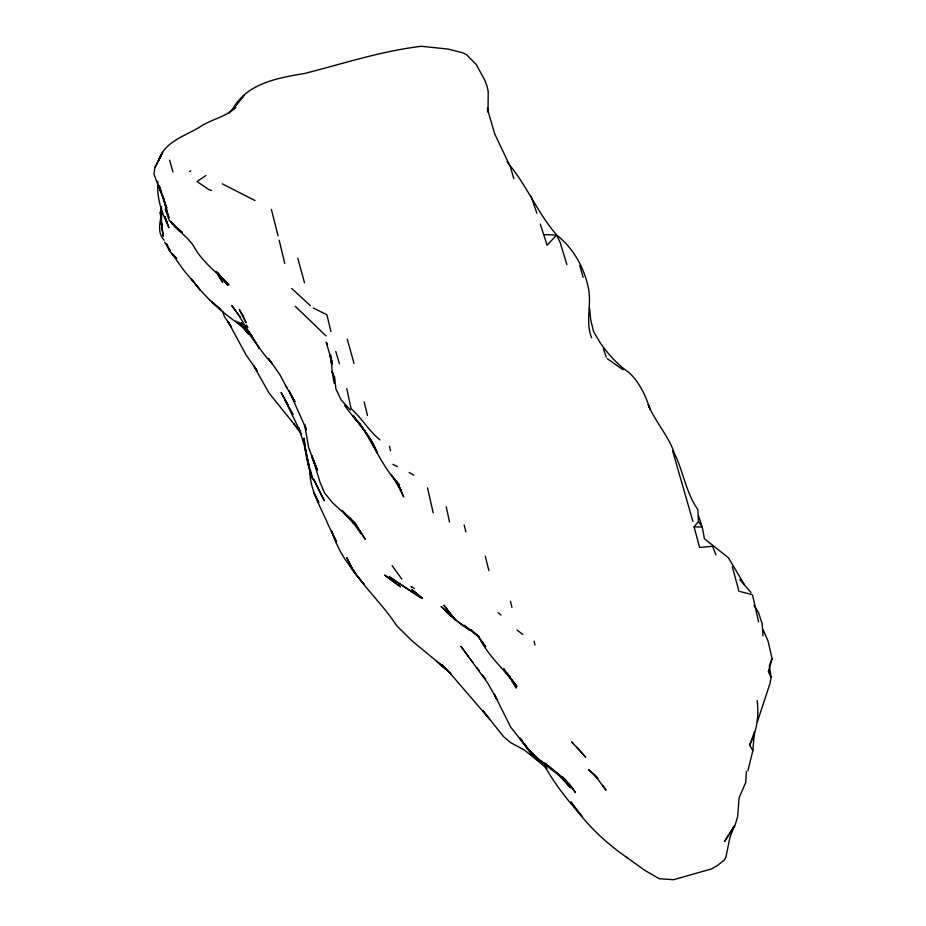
<?xml version="1.0" encoding="UTF-8"?>
<svg xmlns="http://www.w3.org/2000/svg" width="926" height="926" viewBox="0 0 926 926"><rect width="100%" height="100%" fill="white"/><g stroke="black" fill="none" stroke-linecap="round" stroke-linejoin="round"><path stroke-width="1.39" d="M161.518 206.706L160.383 212.031L160.719 218.281L163.254 236.246L161.425 223.999L161.599 215.399M752.838 750.697L754.493 731.795L749.632 745.094L752.838 750.697L747.895 770.802M749.632 745.094C756.947 731.308 759.054 715.867 757.179 700.496M162.339 212.517L160.592 217.853L161.529 208.153M757.433 721.539L769.83 684.025L771.138 677.392L768.464 671.801L768.788 669.324M154.931 167.56L162.571 152.477L154.931 167.56L153.924 174.123L166.83 208.269L159.214 185.594L160.707 191.589L160.198 188.846M160.592 217.853L161.981 211.209M768.464 671.801L772.076 658.652L768.059 641.023L763.221 629.923M160.094 157.906L161.633 153.855L158.323 160.927M769.749 664.451L772.076 658.652M734.179 825.911L729.873 837.717L725.903 857.152L724.236 860.08L717.638 865.347L711.805 868.843L673.503 879.7L659.381 878.739M158.659 160.395C164.747 140.821 186.462 135.821 201.66 125.82L201.787 125.739C212.899 118.898 226.349 116.745 235.841 107.219L228.444 113.435M733.438 827.115L724.56 841.468L734.793 826.061L737.582 816.987L739.156 797.645L745.708 782.516L746.391 771.381M231.882 110.275L244.151 95.274L232.542 109.546C246.49 83.178 278.136 77.911 304.885 73.397C343.581 63.57 381.616 50.93 421.434 46.3L447.929 49.043L462.907 52.875L466.565 54.738L476.346 64.727L484.842 80.238L487.192 86.685L488.21 91.628L488.037 110.9L494.669 133.795L510.469 167.108L513.849 178.695M715.995 554.824L712.557 546.282L699.616 547.428L694.06 526.859L698.435 521.616L697.868 509.543C685.923 492.817 683.55 471.959 674.568 453.798C668.676 435.88 655.249 421.99 648.177 404.627L650.098 409.257M233.711 108.203L228.109 113.319M566.862 264.57L560.08 242.288L556.619 235.088L547.104 245.193L540.309 224.104M205.931 175.489L197.041 181.542L208.813 189.541L211.637 190.443M189.494 171.623L190.779 170.754M694.06 526.859L702.255 527.079L704.443 538.793L728.426 557.776L744.539 584.873M543.712 234.567L556.619 235.088M740.487 591.656L751.889 594.55M255.02 200.537L222.298 183.857M392.89 464.354L397.474 466.635M313.358 308.022L326.924 314.782L330.918 331.554M659.011 878.577L645.098 870.533L626.659 857.337L627.527 857.939C605.523 842.753 585.718 824.267 570.948 801.847L582.026 816.431C567.765 800.689 554.813 783.998 544.326 765.489M409.13 472.468L413.795 475.154M414.292 588.531L411.017 586.528L411.815 587.015M545.345 763.996L531.026 753.81L519.984 738.23L521.928 740.117M548.748 766.3L551.016 767.839M607.329 358.709L623.117 369.821M235.887 321.009L240.436 324.332L238.561 322.179M469.482 630.328L454.319 619.147L441.077 606.414L456.53 620.327M516.986 630.027L522.796 634.472M457.629 621.219L463.336 625.791M566.747 781.231L535.135 757.086L549.28 767.145L545.148 763.29M310.372 305.615L291.667 288.518M497.98 612.572L500.92 615.014M551.618 768.314L565.763 780.352M546.988 768.487L524.51 750.106L510.319 742.455L503.489 736.552L482.735 710.508L489.576 719.12L449.087 672.056L441.818 665.065L451.055 674.14M169.261 217.656L165.314 209.079L169.25 220.388L182.41 232.611L174.204 225.597L179.32 230.771L170.801 221.881C177.595 230.84 187.885 236.79 193.916 246.524C202.319 262.22 216.939 272.418 228.977 284.93L215.885 271.318L227.692 285.22L217.645 272.383M166.356 243.688L169.4 251.154L176.762 258.516L171.785 253.307L183.012 269.304L200.062 289.861L209.577 299.908M209.519 299.862L220.851 309.562L212.112 301.992C223.097 313.995 237.45 321.843 249.117 333.013L249.522 333.36M449.087 672.056L436.424 661.106L450.244 673.04L441.447 664.694L446.98 669.776L412.209 641.023L396.745 625.791C383.561 605.604 365.77 588.994 352.285 569.085M479.575 637.03L463.926 625.2L478.754 636.729M326.021 335.895L295.186 306.251M379.949 439.862C368.861 430.821 361.765 418.135 351.07 408.69L346.787 388.642M566.029 780.398L562.452 776.995L571.724 787.1L575.463 792.587L568.599 783.107M597.42 778.037L588.693 769.691L597.617 778.234M478.811 636.845L470.593 629.564L476.774 634.796L485.629 646.695M557.579 235.736C574.305 249.337 584.653 268.748 588.705 289.711C591.482 305.742 585.278 322.398 591.691 337.84M573.368 743.601L571.631 741.888L585.672 757.248L576.817 747.05M509.196 675.98L516.164 687.821L509.196 675.98L504.462 670.725L516.997 686.421C505.075 670.135 488.963 657.194 479.923 638.708L485.606 646.637M250.008 333.939L251.791 335.791L250.008 333.591M545.044 763.464L547.891 766.52L545.345 763.452M342.238 510.423L353.836 523.56L350.005 518.097L343.5 512.159L353.836 523.56M236.338 311.668L231.813 305.707C246.131 324.667 255.854 346.613 272.325 363.895L268.436 358.443L279.733 374.428L287.129 388.237L285.382 385.355M355.7 573.252C344.785 561.063 336.659 546.398 331.485 530.911L336.555 541.965L328.406 525.274C320.975 507.263 309.515 490.004 309.84 469.818M350.341 409.94L341.081 399.835L335.872 388.804L334.587 376.894M597.721 778.21L594.168 774.321L606.021 790.179L602.872 785.468M556.121 234.313C537.022 212.251 526.281 184.124 507.02 161.923M350.479 567.036L354.091 571.134M530.436 751.368L523.398 743.335L527.021 747.583M739.781 579.618L751.032 592.559M239.406 323.209L248.781 334.448L240.783 324.054M246.432 329.205L241.061 322.618L256.189 343.604M298.022 429.108L268.841 392.763L253.55 365.492L257.266 370.979L246.119 354.971L227.819 321.241L231.222 326.855L224.37 316.484L222.564 311.194M344.507 405.38C355.758 421.075 370.597 434.444 377.333 453.103L370.62 439.676L361.441 425.96L352.632 415.751L365.249 431.435L357.401 421.006C373.155 441.436 381.362 466.53 399.662 485.131L391.316 474.818L401.444 491.058L395.425 480.212L403.701 496.88L400.101 488.199M482.492 675.019L485.71 679.175M470.443 659.324L472.954 662.588M476.925 667.762L479.298 670.864M237.091 312.664L240.459 317.097M357.401 421.006L361.476 426.411L354.693 417.36M599.955 342.423C607.907 353.917 617.272 364.404 628.8 372.391C639.519 382.241 645.503 395.552 650.075 409.107M503.721 668.676L505.283 670.771M353.5 415.786L355.063 417.869M164.249 240.274C158.358 234.347 159.179 225.805 160.719 218.281L162.397 230.111L160.383 212.031L161.425 223.999M468.776 657.136L460.893 646.255L487.759 683.122L496.984 699.581L494.114 693.898L510.735 727.199L523.236 742.918L519.717 737.964M392.103 565.578L401.838 579.132M293.912 423.714L301.181 433.981M246.304 325.038L247.96 327.376M698.435 521.616L702.255 527.079L698.493 515.736M361.209 534.094L350.005 518.097L354.739 522.901L365.133 539.082L354.739 522.901L333.14 503.374L324.644 493.083L319.898 481.96L313.046 459.099L317.178 469.945L308.705 447.883L304.527 424.421L306.506 429.849L289.086 390.841L295.012 401.71L286.192 386.674M503.767 668.977L512.541 681.559L507.413 673.225M520.319 738.844L527.241 748.335L538.677 759.227L527.241 748.335L524.521 743.532M164.666 242.253L170.199 250.738L166.472 243.631M754.03 605.326L758.452 612.468L762.191 623.823L763.047 635.826M216.198 271.712L222.703 282.442L216.36 271.966M293.218 414.362L285.115 400.379L300.545 432.072M249.326 332.029L258.979 348.384M599.874 342.319L593.578 331.543L590.753 319.979L589.515 308.057M332.249 364.277L330.941 361.997L332.11 364.358M327.468 344.426L326.183 342.192L331.3 359.566L332.156 371.569L334.193 383.318M170.951 221.337L172.086 223.791M317.178 469.945L312.201 457.942L317.005 469.667M316.947 469.528L311.935 455.742M300.637 432.21L298.704 427.58L304.191 444.874L307.93 461.298M530.98 196.127L536.918 213.293M399.974 488.048L401.317 491.544M603.393 348.894L606.31 357.181M333.788 376.269L332.156 371.569L333.985 376.859M335.802 351.498L339.425 363.756M331.925 361.626L329.598 354.079L331.89 363.05M165.048 216.834L168.879 227.727L164.596 216.487L166.599 221.904C160.302 209.334 156.749 195.398 157.871 181.288M672.635 450.904L692.903 521.361M579.757 265.531L583.137 277.337M169.608 160.198L172.988 171.97M732.292 566.619L739.029 591.575M347.296 339.217L354.033 363.536M304.515 282.777L297.767 258.227M309.678 468.035L308.231 462.491L310.441 474.193L309.909 469.91M271.364 209.334L278.078 235.817M306.726 456.506L308.694 464.192M427.523 487.852L433.194 512.865M488.87 570.624L485.259 556.121M279.177 240.216L284.757 263.401M364.115 401.826L367.46 415.461M310.465 470.084L312.768 479.541C308.196 466.148 304.816 452.305 304.041 438.114L305.152 446.413M758.579 621.786L752.606 595.256M464.181 524.926L465.871 531.918M510.446 601.182L511.904 607.375M446.216 506.777L449.538 522.044M389.522 446.239L390.517 450.788M534.128 641.186L534.915 645.028M330.617 354.646L332.064 362.876M769.286 665.609L771.138 677.392M304.758 444.283L308.971 467.734L305.522 449.179M487.527 107.856L487.632 111.896M404.639 587.153L389.082 576.609L420.96 597.802L404.639 587.153M400.402 586.714L384.765 575.208L400.402 586.714M417.846 594.515L411.792 589.549L422.349 598.254L417.846 594.515M451.541 616.485L445.8 611.218L451.541 616.485M562.07 777.539L556.514 772.458L570.451 787.852L562.07 777.539M200.062 289.861L191.532 279.189L200.062 289.861M364.254 584.514L353.975 571.99L346.775 557.73L353.975 571.99L364.254 584.514M455.002 619.61L444.017 605.291L455.002 619.61M242.647 315.002L239.267 309.434L246.038 322.723L242.647 315.002M318.706 502.378L313.532 492.03L318.706 502.378M282.326 394.673L281.087 392.531L288.241 405.542L282.326 394.673M321.391 495.202L313.497 478.916L324.447 500.839L321.391 495.202M164.759 202.875L163.034 196.925L167.768 214.392L164.759 202.875"/></g></svg>
